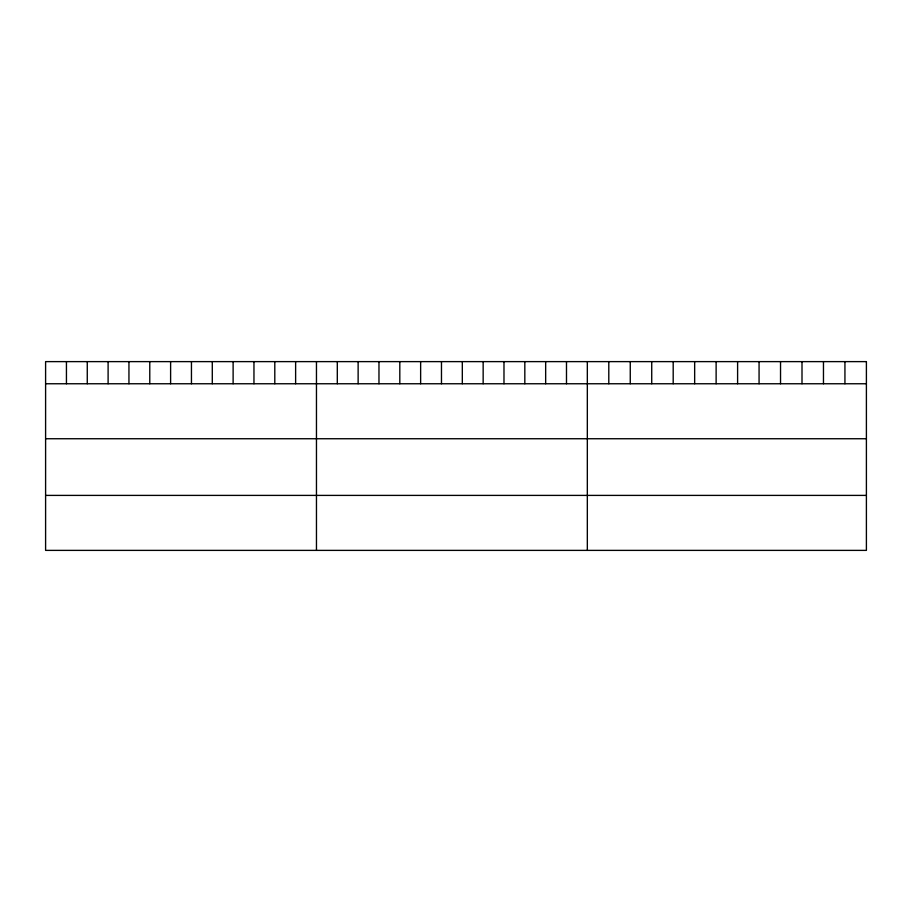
<?xml version="1.0" encoding="UTF-8"?>
<svg xmlns="http://www.w3.org/2000/svg" width="912" height="912" viewBox="0 0 912 912"><rect width="100%" height="100%" fill="white"/><g stroke="black" fill="none" stroke-linecap="round" stroke-linejoin="round"><path stroke-width="1.37" d="M45.6 383.758L866.4 383.758M45.6 438.74L866.4 438.74M45.6 495.398L866.4 495.398M844.934 361.619L844.934 383.758M823.468 361.619L823.468 383.758M802.001 361.619L802.001 383.758M780.535 361.619L780.535 383.758M759.069 361.619L759.069 383.758M737.603 361.619L737.603 383.758M716.125 361.619L716.125 383.758M694.659 361.619L694.659 383.758M673.193 361.619L673.193 383.758M651.727 361.619L651.727 383.758M630.26 361.619L630.26 383.758M608.794 361.619L608.794 383.758M587.328 361.619L587.328 550.381M566.489 361.619L566.489 383.758M545.661 361.619L545.661 383.758M524.822 361.619L524.822 383.758M503.983 361.619L503.983 383.758M483.155 361.619L483.155 383.758M462.316 361.619L462.316 383.758M441.476 361.619L441.476 383.758M420.637 361.619L420.637 383.758M399.809 361.619L399.809 383.758M378.97 361.619L378.97 383.758M358.131 361.619L358.131 383.758M337.303 361.619L337.303 383.758M316.464 361.619L316.464 550.381M295.625 361.619L295.625 383.758M274.797 361.619L274.797 383.758M253.958 361.619L253.958 383.758M233.119 361.619L233.119 383.758M212.291 361.619L212.291 383.758M191.452 361.619L191.452 383.758M170.612 361.619L170.612 383.758M149.773 361.619L149.773 383.758M128.945 361.619L128.945 383.758M108.106 361.619L108.106 383.758M87.267 361.619L87.267 383.758M66.439 361.619L66.439 383.758M866.4 361.619L45.6 361.619L45.6 550.381L866.4 550.381L866.4 361.619"/></g></svg>
